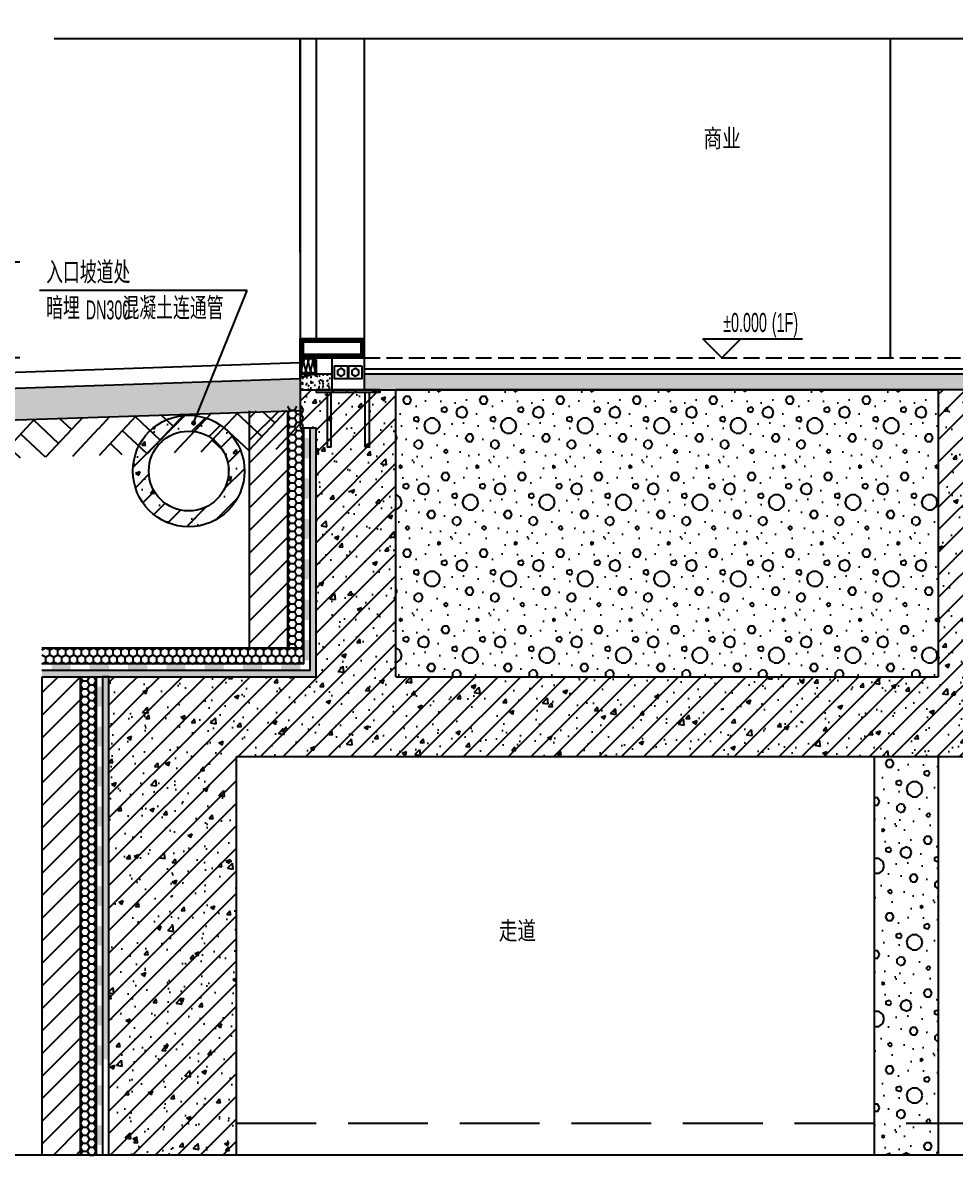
# Model space of a CAD drawing. Extents: x 57342 to 87103, y 19822 to 43940.
# Drawn here: x 61340 to 64262, y 26632 to 30232 of the extents above; entities that cross this region are included whole.
import ezdxf

# ---------------------------------------------------------------- set-up
doc = ezdxf.new("R2010")
doc.units = 0
doc.header["$LTSCALE"] = 1000
doc.header["$MEASUREMENT"] = 0
doc.linetypes.add('DASH', pattern=[0.35, 0.25, -0.1])
for name, color, linetype in [('01-标注_尺寸', 124, 'Continuous'), ('01-标注_标高', 200, 'Continuous'), ('01-标注_符号', 200, 'Continuous'), ('02-TEXT_标注', 130, 'Continuous'), ('05-填充_天正', 26, 'Continuous'), ('A-C_玻璃幕墙', 140, 'Continuous'), ('A-C_窗', 140, 'Continuous'), ('A-D-金属剖线', 200, 'Continuous'), ('A-D_龙骨', 152, 'Continuous'), ('A-O_屋面', 201, 'Continuous'), ('A-O_防水层', 222, 'Continuous'), ('A-STR-面层', 191, 'Continuous'), ('A-SUR_保温', 222, 'Continuous'), ('A-SUR_吊顶', 40, 'Continuous'), ('A-SUR_面层', 191, 'Continuous'), ('A-TECH_结构', 21, 'Continuous'), ('A_STR-砌块墙', 121, 'Continuous'), ('A_STR-砼墙', 51, 'Continuous'), ('A_STR-砼柱', 51, 'Continuous')]:
    doc.layers.add(name, color=color, linetype=linetype)
doc.layers.add('STE1_carbon steel', color=66, linetype='Continuous', lineweight=25)
doc.styles.add('_TCH_DIM', font='ros.shx', dxfattribs={"width": 0.8, "bigfont": 'jd.shx'})
doc.styles.add('_TCH_DIM_T3', font='ros.shx', dxfattribs={"width": 0.705882, "bigfont": 'jd.shx'})
doc.styles.get("Standard").update_dxf_attribs({"font": 'STXIHEI_0.TTF', "width": 0.75})
doc.dimstyles.new('_TCH_ARCH&&20', dxfattribs={"dimtxt": 59.5, "dimasz": 20, "dimexe": 50, "dimexo": 60, "dimgap": 25.25, "dimtad": 1, "dimdec": 0, "dimzin": 0, "dimdsep": 46, "dimtxsty": '_TCH_DIM_T3', "dimblk": 'ARCHTICK', "dimcen": 0.09, "dimclrt": 7, "dimazin": 2, "dimtfac": 1, "dimtdec": 0, "dimtix": 1, "dimtmove": 2, "dimatfit": 3, "dimfxl": 0, "dimtolj": 1, "dimtzin": 0, "dimarcsym": 0})
pattern_1 = [(45, (0, 0), (-35.35534, 35.35534), []), (50, (0, 0), (143.45204, -12.55043), [15, -165]), (355, (0, 0), (-27.75027, 150.43843), [12, -132]), (100.4514, (11.95, -1.05), (115.70188, 137.8879), [12.74804, -140.22842]), (46.1842, (0, 40), (213.4482, -33.1038), [22.5, -247.5]), (96.6356, (17.79, 37.24), (186.93254, 194.8236), [19.12206, -210.3426]), (351.1842, (0, 40), (186.9324, 194.8237), [18, -198]), (21, (20, 30), (119.38141, -80.52378), [15, -165]), (326, (20, 30), (48.66307, 145.03), [12, -132]), (71.4514, (29.95, 23.29), (168.04453, 64.5061), [12.74804, -140.22842]), (37.5, (0, 0), (2.43197, 66.57877), [0, -130.4, 0, -134, 0, -132.5]), (7.5, (0, 0), (52.61391, 78.88234), [0, -76.4, 0, -127.4, 0, -50.5]), (327.5, (-44.6, 0), (106.764487, -4.510974), [0, -50, 0, -156, 0, -207]), (317.5, (-64.6, 0), (116.63723, 20.021), [0, -65, 0, -103.6, 0, -147])]
pattern_2 = [(45, (0, 35.9), (-35.355353, 35.355353), [])]
pattern_3 = [(50, (0, 0), (36.436934, -3.187817), [3.81, -41.91]), (355, (0, 0), (-7.048565, 38.211329), [3.048, -33.528]), (100.451, (3.036, -0.266), (29.3885, 35.023338), [3.238, -35.618]), (46.1842, (0, 10.16), (54.215808, -8.408466), [5.715, -62.865]), (96.6356, (4.52, 9.46), (47.480847, 49.48511), [4.857, -53.427]), (351.184, (0, 10.16), (47.48092, 49.485024), [4.572, -50.292]), (21, (5.08, 7.62), (30.322976, -20.453104), [3.81, -41.91]), (326, (5.08, 7.62), (12.360406, 36.837593), [3.048, -33.528]), (71.4514, (7.607, 5.916), (42.683298, 16.384572), [3.238, -35.618]), (37.5, (0, 0), (0.6177207, 16.9110078), [0, -33.1216, 0, -34.036, 0, -33.655]), (7.5, (0, 0), (13.3639325, 20.036115), [0, -19.4056, 0, -32.3596, 0, -12.827]), (327.5, (-11.328, 0), (27.118119, -1.1457488), [0, -12.7, 0, -39.624, 0, -52.578]), (317.5, (-16.408, 0), (29.625836, 5.085298), [0, -16.51, 0, -26.3144, 0, -37.338])]

# ---------------------------------------------------------------- blocks, each defined once
blk = doc.blocks.new('kyuhtr')
for points in [[(0, -30), (200, -30), (200, 30), (0, 30)], [(5, -25), (195, -25), (195, 25), (5, 25)]]:
    blk.add_lwpolyline(points, close=True)
blk = doc.blocks.new('mj-5dsf98')
at = {"layer": 'STE1_carbon steel', "color": 225}
for p, q in [((172, 65.5), (172, 53.5)), ((172, -53.5), (172, -65.5))]:
    blk.add_line(p, q, dxfattribs=at)
for points in [[(-8, -100), (0, -100), (0, 100), (-8, 100)], [(-108, 50), (-8, 50), (-8, -50), (-108, -50)]]:
    blk.add_lwpolyline(points, close=True, dxfattribs=at)
at = {"layer": 'STE1_carbon steel', "color": 225, "elevation": 0}
for points in [[(-82.5, 42.5), (-42.5, 42.5), (-42.5, 2.5), (-82.5, 2.5)], [(-75, 22.5), (-68.7, 11.7), (-56.3, 11.7), (-50, 22.5), (-56.3, 33.3), (-68.7, 33.3)], [(-82.5, -2.5), (-42.5, -2.5), (-42.5, -42.5), (-82.5, -42.5)], [(-75, -22.5), (-68.7, -33.3), (-56.3, -33.3), (-50, -22.5), (-56.3, -11.7), (-68.7, -11.7)]]:
    blk.add_lwpolyline(points, close=True, dxfattribs=at)
for points in [[(0, 65.5), (172, 65.5)], [(172, 53.5), (0, 53.5)], [(172, -53.5), (0, -53.5)], [(0, -65.5), (172, -65.5)]]:
    blk.add_lwpolyline(points, dxfattribs=at)
blk = doc.blocks.new('hk')
at = {"layer": 'A-C_玻璃幕墙'}
for points in [[(0, 0), (200, 0), (200, 60), (0, 60)], [(10, 10), (190, 10), (190, 50), (10, 50)]]:
    blk.add_lwpolyline(points, close=True, dxfattribs=at)
blk = doc.blocks.new('$LinePat$岩棉板')
at = {"color": 0}
for p, q in [((0, -17), (12, -67)), ((12, -67), (24, -17))]:
    blk.add_line(p, q, dxfattribs=at)
for centre, start, end in [((12, -17), 0, 180), ((0, -67), 270, 0), ((24, -67), 180, 270)]:
    blk.add_arc(centre, 12, start, end, dxfattribs=at)
at = {"layer": 'Defpoints'}
blk.add_point((0, 0.1), dxfattribs=at)
at = {"layer": 'Defpoints', "color": 0}
blk.add_point((24, -84), dxfattribs=at)
blk = doc.blocks.new('A$C31114A7B')
at = {"layer": 'A-D-金属剖线'}
blk.add_lwpolyline([(0, 65), (0, 21.3), (50, 6.3), (50, 70), (47, 70), (47, 9.7), (3, 23.9), (3, 65), (0, 65)], dxfattribs=at)
blk.add_blockref('hk', (-150, 70))
at = {"layer": 'A-SUR_保温', "xscale": -0.6111111107611145, "yscale": 0.5941895062325717, "zscale": 0.5941895062325717, "rotation": 180.0000000000426}
for p in [(3, 20), (17.7, 20), (32.3, 20)]:
    blk.add_blockref('$LinePat$岩棉板', p, dxfattribs=at)
blk = doc.blocks.new('_ArchTick')
at = {"color": 0, "linetype": 'ByBlock', "const_width": 0.4}
blk.add_lwpolyline([(-0.5, -0.5), (0.5, 0.5)], dxfattribs=at)
blk = doc.blocks.new('*D92')
at = {"layer": '01-标注_尺寸', "color": 0, "lineweight": -2, "transparency": 16777216}
for p, q in [((61329.6, 29181.6), (61078.9, 29181.6)), ((61128.9, 25781.6), (61128.9, 29181.6)), ((61329.6, 25781.6), (61078.9, 25781.6))]:
    blk.add_line(p, q, dxfattribs=at)
at = {"layer": 'Defpoints', "color": 0, "transparency": 16777216}
for p in [(61128.9, 29181.6), (61389.6, 29181.6), (61389.6, 25781.6)]:
    blk.add_point(p, dxfattribs=at)
at = {"layer": '01-标注_尺寸', "color": 0, "lineweight": -2, "transparency": 16777216, "xscale": 20, "yscale": 20, "zscale": 20}
for p, rotation in [((61128.9, 29181.6), 90), ((61128.9, 25781.6), 270)]:
    blk.add_blockref('_ArchTick', p, dxfattribs=dict(at, rotation=rotation))
at = {"layer": '01-标注_尺寸', "color": 7, "transparency": 16777216, "insert": (61073.9, 27481.6), "char_height": 59.5, "attachment_point": 5, "rotation": 90, "style": '_TCH_DIM_T3'}
blk.add_mtext('\\A1;5500', dxfattribs=at)
blk = doc.blocks.new('*D93')
at = {"layer": '01-标注_尺寸', "color": 0, "lineweight": -2, "transparency": 16777216}
for p, q in [((61329.6, 29481.6), (61078.9, 29481.6)), ((61128.9, 29181.6), (61128.9, 29481.6)), ((61329.6, 29181.6), (61078.9, 29181.6))]:
    blk.add_line(p, q, dxfattribs=at)
at = {"layer": 'Defpoints', "color": 0, "transparency": 16777216}
for p in [(61128.9, 29481.6), (61389.6, 29481.6), (61389.6, 29181.6)]:
    blk.add_point(p, dxfattribs=at)
at = {"layer": '01-标注_尺寸', "color": 0, "lineweight": -2, "transparency": 16777216, "xscale": 20, "yscale": 20, "zscale": 20}
for p, rotation in [((61128.9, 29481.6), 90), ((61128.9, 29181.6), 270)]:
    blk.add_blockref('_ArchTick', p, dxfattribs=dict(at, rotation=rotation))
at = {"layer": '01-标注_尺寸', "color": 7, "transparency": 16777216, "insert": (61073.9, 29331.6), "char_height": 59.5, "attachment_point": 5, "rotation": 90, "style": '_TCH_DIM_T3'}
blk.add_mtext('\\A1;300', dxfattribs=at)
blk = doc.blocks.new('*D94')
at = {"layer": '01-标注_尺寸', "color": 0, "lineweight": -2, "transparency": 16777216}
for p, q in [((61329.6, 30581.6), (61078.9, 30581.6)), ((61128.9, 29481.6), (61128.9, 30581.6)), ((61329.6, 29481.6), (61078.9, 29481.6))]:
    blk.add_line(p, q, dxfattribs=at)
at = {"layer": 'Defpoints', "color": 0, "transparency": 16777216}
for p in [(61128.9, 30581.6), (61389.6, 30581.6), (61389.6, 29481.6)]:
    blk.add_point(p, dxfattribs=at)
at = {"layer": '01-标注_尺寸', "color": 0, "lineweight": -2, "transparency": 16777216, "xscale": 20, "yscale": 20, "zscale": 20}
for p, rotation in [((61128.9, 30581.6), 90), ((61128.9, 29481.6), 270)]:
    blk.add_blockref('_ArchTick', p, dxfattribs=dict(at, rotation=rotation))
at = {"layer": '01-标注_尺寸', "color": 7, "transparency": 16777216, "insert": (61073.9, 30031.6), "char_height": 59.5, "attachment_point": 5, "rotation": 90, "style": '_TCH_DIM_T3'}
blk.add_mtext('\\A1;2400', dxfattribs=at)
blk = doc.blocks.new('$LinePat$防水层2')
at = {"color": 0}
blk.add_line((0, 0), (600, 0), dxfattribs=at)
blk.add_solid([(150, 0), (450, 0), (150, -100), (450, -100)], dxfattribs=at)
blk = doc.blocks.new('$LinePat$聚苯板')
at = {"color": 0}
for p, q in [((14.8, -8.6), (0, 0)), ((29.7, 0), (14.8, -8.6)), ((14.8, -25.7), (0, -34.3)), ((0, -34.3), (0, -51.4)), ((14.8, -8.6), (14.8, -25.7)), ((29.7, -34.3), (14.8, -25.7)), ((0, -51.4), (14.8, -60)), ((14.8, -60), (29.7, -51.4))]:
    blk.add_line(p, q, dxfattribs=at)
blk = doc.blocks.new('$LinePat$素土夯实')
at = {"color": 0}
for p, q in [((0, -210), (210, 0)), ((120, -300), (420, 0)), ((420, 0), (607.5, -187.5)), ((495, -300), (795, 0)), ((615, 0), (705, -90)), ((315, -105), (502.5, -292.5)), ((210, -210), (300, -300)), ((705, -300), (795, -210))]:
    blk.add_line(p, q, dxfattribs=at)

msp = doc.modelspace()

# ---------------------------------------------------------------- hatches: boundary and pattern name
at = {"layer": '05-填充_天正'}
h = msp.add_hatch(dxfattribs=at)
h.set_pattern_fill('AR-CONC', color=256, scale=20, style=0)
h.set_pattern_definition(pattern_3)
h.paths.add_polyline_path([(62209.4, 29131.6), (62209.4, 29081.6), (62309.4, 29081.6), (62309.4, 29131.6)])
h = msp.add_hatch(dxfattribs=at)
h.set_pattern_fill('AR-CONC', color=256, scale=20, style=0)
h.set_pattern_definition(pattern_3)
h.paths.add_polyline_path([(62409.4, 29131.6), (62409.4, 29081.6), (64409.4, 29081.6), (64409.4, 29131.6)])
h = msp.add_hatch(dxfattribs=at)
h.set_pattern_fill('AR-CONC', color=256, scale=20, style=0)
h.set_pattern_definition(pattern_3)
h.paths.add_polyline_path([(59663, 28931.6), (59664.6, 28931.7), (62212.7, 29016.6), (62209.4, 29116.5), (59661.3, 29031.6)])
h = msp.add_hatch(dxfattribs=at)
h.set_pattern_fill('钢筋混凝土', color=256, scale=20, style=0)
h.set_pattern_definition(pattern_1)
h.paths.add_polyline_path([(62209.4, 28961.6), (62259.4, 28961.6), (62509.4, 29081.6), (62209.4, 29081.6)])
h = msp.add_hatch(dxfattribs=at)
h.set_pattern_fill('钢筋混凝土', color=256, scale=20, style=0)
h.set_pattern_definition(pattern_1)
h.paths.add_polyline_path([(62376, 28098.2), (62509.4, 28181.6), (62509.4, 29081.6), (62259.4, 28961.6), (62259.4, 28181.6)])
h = msp.add_hatch(dxfattribs=at)
h.set_pattern_fill('钢筋混凝土', color=256, scale=20, style=0)
h.set_pattern_definition(pattern_1)
h.paths.add_polyline_path([(64209.4, 29081.6), (64209.4, 27931.6), (64609.4, 27931.6), (64609.4, 29081.6)])
h = msp.add_hatch(dxfattribs=at)
h.set_pattern_fill('钢筋混凝土', color=256, scale=20, style=0)
h.set_pattern_definition([(45, (5438.62, 380.705), (-35.35534, 35.35534), []), (50, (5438.62, 380.7), (143.45204, -12.55043), [15, -165]), (355, (5438.62, 380.7), (-27.75027, 150.43843), [12, -132]), (100.4514, (5450.58, 379.66), (115.70188, 137.8879), [12.74804, -140.22842]), (46.1842, (5438.62, 420.7), (213.4482, -33.1038), [22.5, -247.5]), (96.6356, (5456.4, 417.95), (186.93254, 194.8236), [19.12206, -210.3426]), (351.1842, (5438.62, 420.7), (186.9324, 194.8237), [18, -198]), (21, (5458.62, 410.7), (119.3814, -80.52378), [15, -165]), (326, (5458.62, 410.7), (48.66307, 145.03), [12, -132]), (71.4514, (5468.57, 404), (168.04453, 64.5061), [12.74804, -140.22842]), (37.5, (5438.62, 380.705), (2.43197, 66.57877), [0, -130.4, 0, -134, 0, -132.5]), (7.5, (5438.62, 380.705), (52.61391, 78.88234), [0, -76.4, 0, -127.4, 0, -50.5]), (327.5, (5394.02, 380.705), (106.764487, -4.510974), [0, -50, 0, -156, 0, -207]), (317.5, (5374.02, 380.705), (116.63723, 20.021), [0, -65, 0, -103.6, 0, -147])])
h.paths.add_polyline_path([(61684.4, 28826.6, 1), (62034.4, 28826.6, 1)])
edge = h.paths.add_edge_path(flags=0)
edge.add_arc((61859.4, 28826.6), 125, 180, 360)
edge.add_arc((61859.4, 28826.6), 125, 0, 180)
h = msp.add_hatch(dxfattribs=at)
h.set_pattern_fill('普通砖', color=256, scale=20, style=0)
h.set_pattern_definition(pattern_2)
h.paths.add_polyline_path([(62169.4, 29015.2), (62049.4, 29015.2), (62049.4, 28271.6), (62169.4, 28271.6)])
at = {"layer": '05-填充_天正', "transparency": 33554641}
h = msp.add_hatch(dxfattribs=at)
h.set_pattern_fill('AR-CONC', color=256, scale=20)
h.set_pattern_definition([(50, (59667.32, 29371.57), (36.43693, -3.18782), [3.81, -41.91]), (355, (59667.32, 29371.57), (-7.04857, 38.21133), [3.048, -33.528]), (100.451, (59670.356, 29371.304), (29.3885, 35.02334), [3.238, -35.618]), (46.1842, (59667.32, 29381.73), (54.2158, -8.4085), [5.715, -62.865]), (96.6356, (59671.84, 29381.03), (47.4808, 49.4851), [4.857, -53.427]), (351.184, (59667.32, 29381.73), (47.4809, 49.485), [4.572, -50.292]), (21, (59672.4, 29379.19), (30.32298, -20.4531), [3.81, -41.91]), (326, (59672.4, 29379.19), (12.3604, 36.8376), [3.048, -33.528]), (71.4514, (59674.926, 29377.485), (42.6833, 16.38457), [3.238, -35.618]), (37.5, (59667.32, 29371.57), (0.61772, 16.91101), [0, -33.1216, 0, -34.036, 0, -33.655]), (7.5, (59667.32, 29371.57), (13.36393, 20.03611), [0, -19.4056, 0, -32.3596, 0, -12.827]), (327.5, (59655.991, 29371.57), (27.11812, -1.14575), [0, -12.7, 0, -39.624, 0, -52.578]), (317.5, (59650.91, 29371.57), (29.62584, 5.0853), [0, -16.51, 0, -26.3144, 0, -37.338])])
h.paths.add_polyline_path([(62259.4, 28961.6), (62239.4, 28961.6), (62239.4, 28201.6), (61399.4, 28201.6), (61399.4, 28181.6), (62259.4, 28181.6)])
at = {"layer": '05-填充_天正'}
h = msp.add_hatch(dxfattribs=at)
h.set_pattern_fill('普通砖', color=256, scale=20, style=0)
h.set_pattern_definition(pattern_2)
h.paths.add_polyline_path([(61519.4, 28181.6), (61399.4, 28181.6), (61399.4, 26681.6), (61519.4, 26681.6)])
at = {"layer": '05-填充_天正', "transparency": 33554641}
h = msp.add_hatch(dxfattribs=at)
h.set_pattern_fill('AR-CONC', color=256, scale=20)
h.set_pattern_definition([(50, (58967.32, 24421.57), (36.43693, -3.18782), [3.81, -41.91]), (355, (58967.32, 24421.57), (-7.04857, 38.21133), [3.048, -33.528]), (100.451, (58970.356, 24421.304), (29.3885, 35.02334), [3.238, -35.618]), (46.1842, (58967.32, 24431.73), (54.2158, -8.40847), [5.715, -62.865]), (96.6356, (58971.84, 24431.03), (47.48085, 49.4851), [4.857, -53.427]), (351.184, (58967.32, 24431.73), (47.4809, 49.485), [4.572, -50.292]), (21, (58972.4, 24429.19), (30.32298, -20.4531), [3.81, -41.91]), (326, (58972.4, 24429.19), (12.3604, 36.8376), [3.048, -33.528]), (71.4514, (58974.926, 24427.485), (42.6833, 16.38457), [3.238, -35.618]), (37.5, (58967.32, 24421.57), (0.61772, 16.911008), [0, -33.1216, 0, -34.036, 0, -33.655]), (7.5, (58967.32, 24421.57), (13.36393, 20.036115), [0, -19.4056, 0, -32.3596, 0, -12.827]), (327.5, (58955.991, 24421.57), (27.11812, -1.14575), [0, -12.7, 0, -39.624, 0, -52.578]), (317.5, (58950.91, 24421.57), (29.62584, 5.0853), [0, -16.51, 0, -26.3144, 0, -37.338])])
h.paths.add_polyline_path([(61589.4, 26981.6), (61609.4, 26981.6), (61609.4, 28181.6), (61589.4, 28181.6)])
at = {"layer": '05-填充_天正'}
h = msp.add_hatch(dxfattribs=at)
h.set_pattern_fill('钢筋混凝土', color=256, scale=20, style=0)
h.set_pattern_definition(pattern_1)
h.paths.add_polyline_path([(61609.4, 28181.6), (62009.4, 27931.6), (62359.4, 27931.6), (62376, 28098.2), (62259.4, 28181.6)])
h = msp.add_hatch(dxfattribs=at)
h.set_pattern_fill('钢筋混凝土', color=256, scale=20, style=0)
h.set_pattern_definition(pattern_1)
h.paths.add_polyline_path([(61609.4, 26681.6), (62009.4, 26681.6), (62009.4, 27931.6), (61609.4, 28181.6)])
h = msp.add_hatch(dxfattribs=at)
h.set_pattern_fill('钢筋混凝土', color=256, scale=20, style=0)
h.set_pattern_definition(pattern_1)
h.paths.add_polyline_path([(62376, 28098.2), (62359.4, 27931.6), (64109.4, 27931.6), (64109.4, 28181.6), (62509.4, 28181.6)])
h = msp.add_hatch(dxfattribs=at)
h.set_pattern_fill('钢筋混凝土', color=256, scale=20, style=0)
h.set_pattern_definition(pattern_1)
h.paths.add_polyline_path([(64209.4, 27931.6), (64209.4, 28181.6), (64109.4, 28181.6), (64109.4, 27931.6)])
h = msp.add_hatch(dxfattribs=at)
h.set_pattern_fill('加气混凝土', color=256, scale=20, style=0)
h.set_pattern_definition([(0, (70.8, -73.2), (120, 240), [0, -240]), (0, (-69.6, -105.6), (120, 240), [0, -240]), (0, (8.4, -108), (120, 240), [0, -240]), (0, (93.6, -37.2), (120, 240), [0, -240]), (0, (-6, -120), (120, 240), [0, -240]), (0, (117.6, 114), (120, 240), [0, -240]), (0, (44.4, 94.8), (120, 240), [0, -240]), (0, (82.8, 64.8), (120, 240), [0, -240]), (0, (-112.8, 60), (120, 240), [0, -240]), (0, (4.8, 49.2), (120, 240), [0, -240]), (0, (-40.8, -12), (120, 240), [0, -240]), (0, (-38.4, -102), (120, 240), [0, -240]), (0, (51.6, -111.6), (120, 240), [0, -240]), (0, (117.6, -6), (120, 240), [0, -240]), (0, (-106.8, -43.2), (120, 240), [0, -240]), (0, (-86.4, -2.4), (120, 240), [0, -240]), (0, (7.2, -19.2), (120, 240), [0, -240]), (0, (-26.4, -54), (120, 240), [0, -240]), (0, (-45.6, 25.2), (120, 240), [0, -240]), (0, (-15.6, 115.2), (120, 240), [0, -240]), (0, (-97.2, -93.6), (120, 240), [0, -240]), (0, (34.8, 66), (120, 240), [0, -240]), (0, (-76.8, 69.6), (120, 240), [0, -240]), (0, (-96, 100.8), (120, 240), [0, -240]), (130.601294, (102.857, 38.857), (-599.9999934, 720.0000031), [10.5366, -4414.8444]), (18.43495, (85.714, 43.43), (599.999998, 239.999998), [10.8421, -1507.0512]), (90, (85.71, 33.14), (120, 240), [10.2857, -469.7143]), (161.56505, (96, 29.714), (-600.000003, 239.999982), [10.8421, -1507.0512]), (53.1301, (96, 29.714), (120, 240), [11.4286, -1188.5714]), (135, (105.14, -92.57), (-120.00001, 239.99998), [9.6975, -669.125]), (45, (91.43, -92.57), (120, 240), [9.6975, -669.125]), (135, (98.286, -99.43), (-120.00001, 239.99998), [9.6975, -669.125]), (45, (98.286, -99.43), (120, 240), [9.6975, -669.125]), (116.56505, (-10.29, 68.57), (-2e-05, 480), [12.7775, -255.5506]), (180, (-16, 80), (-120, 240), [13.7143, -226.2857]), (63.43495, (-35.43, 68.57), (1e-06, 480), [12.7775, -255.5506]), (116.56505, (-29.71, 57.14), (-2e-05, 480), [12.7775, -255.5506]), (0, (-29.71, 57.14), (120, 240), [13.7143, -226.2857]), (63.43495, (-16, 57.14), (1e-06, 480), [12.7775, -255.5506]), (107.102728, (80, -12.571), (-359.9999862, 1200.0000019), [15.54454, -6513.161]), (143.972626, (75.429, 2.286), (-2279.999971, 1679.999998), [15.5445, -3248.808]), (180, (62.86, 11.43), (-120, 240), [14.85714, -225.1428]), (36.027373, (35.429, 2.286), (2279.999983, 1679.999982), [15.5445, -3248.808]), (71.56505, (30.857, -11.43), (360.000002, 1199.999998), [14.4561, -1503.4371]), (107.102728, (35.429, -26.286), (-359.9999862, 1200.0000019), [15.54454, -6513.161]), (143.972626, (48, -35.429), (-2279.999971, 1679.999998), [15.5445, -3248.808]), (0, (48, -35.43), (120, 240), [14.85714, -225.1428]), (36.027373, (62.857, -35.429), (2279.999983, 1679.999982), [15.5445, -3248.808]), (71.56505, (75.43, -26.286), (360.000002, 1199.999998), [14.4561, -1503.4371]), (150.25512, (82.286, 99.43), (-360.000001, 239.999997), [9.214, -1925.7278]), (90, (74.29, 94.86), (120, 240), [9.14286, -470.8571]), (29.74488, (74.286, 94.857), (360, 239.999999), [9.214, -1925.7278]), (116.56505, (26.29, -70.86), (-2e-05, 480), [12.7775, -255.5506]), (168.690067, (20.571, -59.429), (-1080.000001, 239.999994), [11.6549, -2435.8742]), (41.185925, (0, -65.143), (2999.9999818, 2639.999977), [12.1487, -5090.3208]), (90, (0, -76.57), (120, 240), [11.4286, -468.5714]), (138.814074, (9.143, -84.571), (-2999.9999467, 2640.0000168), [12.1487, -5090.3208]), (16.699244, (9.143, -84.571), (3959.9999702, 1199.9999874), [11.9318, -4999.415]), (60.945396, (20.571, -81.143), (119.9999997, 239.9999979), [11.7664, -4930.1358]), (109.983106, (-74.286, 29.714), (-600.0000023, 1679.9999956), [13.3768, -5604.879]), (155.556045, (-78.857, 42.286), (-1560.000006, 719.999985), [13.8092, -5786.0526]), (24.443955, (-104, 42.286), (1560.0000008, 719.9999965), [13.8092, -5786.0526]), (70.016893, (-108.571, 29.714), (600.0000018, 1679.9999958), [13.3768, -5604.879]), (109.983106, (-104, 17.143), (-600.0000023, 1679.9999956), [13.3768, -5604.879]), (160.016893, (-91.429, 12.571), (-600.0000004, 239.999989), [13.3768, -2795.751]), (19.983107, (-91.429, 12.571), (599.999997, 239.9999996), [13.3768, -2795.751]), (70.016893, (-78.857, 17.143), (600.0000018, 1679.9999958), [13.3768, -5604.879]), (122.005383, (14.857, 8), (-120.000016, 239.999988), [10.7817, -2253.3736]), (18.43495, (-1.143, 13.714), (599.999998, 239.999998), [10.8421, -1507.0512]), (90, (-1.14, 3.43), (120, 240), [10.2857, -469.7143]), (161.56505, (9.143, 0), (-600.000003, 239.999982), [10.8421, -1507.0512]), (54.462322, (9.143, 0), (839.9999988, 1199.9999982), [9.8312, -4119.2846]), (116.56505, (-54.86, -50.29), (-2e-05, 480), [12.7775, -255.5506]), (180, (-60.57, -38.86), (-120, 240), [12.5714, -227.4286]), (59.036243, (-80, -50.286), (120.0000004, 239.999999), [13.3279, -2785.5288]), (120.963756, (-73.143, -61.714), (-120.0000164, 239.999989), [13.3279, -2785.5288]), (0, (-73.14, -61.71), (120, 240), [12.5714, -227.4286]), (63.43495, (-60.57, -61.71), (1e-06, 480), [12.7775, -255.5506])])
h.paths.add_polyline_path([(64209.4, 27931.6), (64009.4, 27931.6), (64009.4, 26681.6), (64209.4, 26681.6)])
at = {"layer": 'A-SUR_保温'}
h = msp.add_hatch(dxfattribs=at)
h.set_pattern_fill('加气混凝土', color=26, scale=20)
h.set_pattern_definition([(0, (4557.99, -373.2), (120, 240), [0, -240]), (0, (4417.59, -405.6), (120, 240), [0, -240]), (0, (4495.59, -408), (120, 240), [0, -240]), (0, (4580.79, -337.2), (120, 240), [0, -240]), (0, (4481.19, -420), (120, 240), [0, -240]), (0, (4604.79, -186), (120, 240), [0, -240]), (0, (4531.59, -205.2), (120, 240), [0, -240]), (0, (4569.99, -235.2), (120, 240), [0, -240]), (0, (4374.39, -240), (120, 240), [0, -240]), (0, (4491.99, -250.8), (120, 240), [0, -240]), (0, (4446.39, -312), (120, 240), [0, -240]), (0, (4448.79, -402), (120, 240), [0, -240]), (0, (4538.79, -411.6), (120, 240), [0, -240]), (0, (4604.79, -306), (120, 240), [0, -240]), (0, (4380.39, -343.2), (120, 240), [0, -240]), (0, (4400.79, -302.4), (120, 240), [0, -240]), (0, (4494.39, -319.2), (120, 240), [0, -240]), (0, (4460.79, -354), (120, 240), [0, -240]), (0, (4441.59, -274.8), (120, 240), [0, -240]), (0, (4471.59, -184.8), (120, 240), [0, -240]), (0, (4389.99, -393.6), (120, 240), [0, -240]), (0, (4521.99, -234), (120, 240), [0, -240]), (0, (4410.39, -230.4), (120, 240), [0, -240]), (0, (4391.19, -199.2), (120, 240), [0, -240]), (130.601294, (4590.045, -261.143), (-599.9999934, 720.0000031), [10.5366, -4414.8444]), (18.43495, (4572.9, -256.57), (599.999998, 239.999998), [10.8421, -1507.0512]), (90, (4572.9, -266.86), (120, 240), [10.2857, -469.7143]), (161.56505, (4583.188, -270.286), (-600.000003, 239.999982), [10.8421, -1507.0512]), (53.1301, (4583.188, -270.286), (120, 240), [11.4286, -1188.5714]), (135, (4592.33, -392.57), (-120.00001, 239.99998), [9.6975, -669.125]), (45, (4578.62, -392.57), (120, 240), [9.6975, -669.125]), (135, (4585.47, -399.43), (-120.00001, 239.99998), [9.6975, -669.125]), (45, (4585.47, -399.43), (120, 240), [9.6975, -669.125]), (116.56505, (4476.9, -231.43), (-2e-05, 480), [12.7775, -255.5506]), (180, (4471.19, -220), (-120, 240), [13.7143, -226.2857]), (63.43495, (4451.76, -231.43), (1e-06, 480), [12.7775, -255.5506]), (116.56505, (4457.47, -242.86), (-2e-05, 480), [12.7775, -255.5506]), (0, (4457.47, -242.86), (120, 240), [13.7143, -226.2857]), (63.43495, (4471.19, -242.86), (1e-06, 480), [12.7775, -255.5506]), (107.102728, (4567.1876, -312.571), (-359.9999862, 1200.0000019), [15.5445, -6513.161]), (143.972626, (4562.616, -297.714), (-2279.999971, 1679.999998), [15.5445, -3248.808]), (180, (4550.04, -288.57), (-120, 240), [14.8571, -225.1428]), (36.027373, (4522.616, -297.714), (2279.999983, 1679.999982), [15.5445, -3248.808]), (71.56505, (4518.045, -311.43), (360.000002, 1199.999998), [14.4561, -1503.4371]), (107.102728, (4522.616, -326.286), (-359.9999862, 1200.0000019), [15.5445, -6513.161]), (143.972626, (4535.188, -335.429), (-2279.999971, 1679.999998), [15.5445, -3248.808]), (0, (4535.19, -335.43), (120, 240), [14.8571, -225.1428]), (36.027373, (4550.045, -335.429), (2279.999983, 1679.999982), [15.5445, -3248.808]), (71.56505, (4562.616, -326.286), (360.000002, 1199.999998), [14.4561, -1503.4371]), (150.25512, (4569.473, -200.57), (-360.000001, 239.999997), [9.214, -1925.7278]), (90, (4561.47, -205.14), (120, 240), [9.1429, -470.8571]), (29.74488, (4561.473, -205.143), (360, 239.999999), [9.214, -1925.7278]), (116.56505, (4513.47, -370.86), (-2e-05, 480), [12.7775, -255.5506]), (168.690067, (4507.76, -359.429), (-1080.000001, 239.999994), [11.6549, -2435.8742]), (41.185925, (4487.188, -365.143), (2999.9999818, 2639.999977), [12.1487, -5090.3208]), (90, (4487.19, -376.57), (120, 240), [11.4286, -468.5714]), (138.814074, (4496.33, -384.571), (-2999.9999467, 2640.0000168), [12.1487, -5090.3208]), (16.699244, (4496.33, -384.571), (3959.9999702, 1199.9999874), [11.9318, -4999.415]), (60.945396, (4507.759, -381.143), (119.9999997, 239.9999979), [11.7664, -4930.1358]), (109.983106, (4412.902, -270.286), (-600.0000023, 1679.9999956), [13.3768, -5604.879]), (155.556045, (4408.33, -257.714), (-1560.000006, 719.999985), [13.8092, -5786.0526]), (24.443955, (4383.188, -257.714), (1560.0000008, 719.9999965), [13.8092, -5786.0526]), (70.016893, (4378.616, -270.286), (600.0000018, 1679.9999958), [13.3768, -5604.879]), (109.983106, (4383.188, -282.857), (-600.0000023, 1679.9999956), [13.3768, -5604.879]), (160.016893, (4395.76, -287.429), (-600.0000004, 239.999989), [13.3768, -2795.751]), (19.983107, (4395.76, -287.429), (599.999997, 239.9999996), [13.3768, -2795.751]), (70.016893, (4408.33, -282.857), (600.0000018, 1679.9999958), [13.3768, -5604.879]), (122.005383, (4502.045, -292), (-120.000016, 239.999988), [10.7817, -2253.3736]), (18.43495, (4486.045, -286.286), (599.999998, 239.999998), [10.8421, -1507.0512]), (90, (4486.04, -296.57), (120, 240), [10.2857, -469.7143]), (161.56505, (4496.33, -300), (-600.000003, 239.999982), [10.8421, -1507.0512]), (54.462322, (4496.33, -300), (839.9999988, 1199.9999982), [9.8312, -4119.2846]), (116.56505, (4432.33, -350.29), (-2e-05, 480), [12.7775, -255.5506]), (180, (4426.62, -338.86), (-120, 240), [12.5714, -227.4286]), (59.036243, (4407.188, -350.286), (120.0000004, 239.999999), [13.3279, -2785.5288]), (120.963756, (4414.045, -361.714), (-120.0000164, 239.999989), [13.3279, -2785.5288]), (0, (4414.04, -361.71), (120, 240), [12.5714, -227.4286]), (63.43495, (4426.62, -361.71), (1e-06, 480), [12.7775, -255.5506])])
h.paths.add_polyline_path([(62509.4, 29081.6), (64209.4, 29081.6), (64209.4, 28181.6), (62509.4, 28181.6)])

# ---------------------------------------------------------------- linework, layer by layer
at = {"layer": '01-标注_标高'}
for p, q in [((63531.2, 29181.6), (63471.2, 29241.6)), ((63471.2, 29241.6), (63784.2, 29241.6)), ((63531.2, 29181.6), (63591.2, 29241.6))]:
    msp.add_line(p, q, dxfattribs=at)
at = {"layer": '01-标注_符号'}
for p, q in [((62043.3, 29393), (61391.4, 29393)), ((61875, 28977.1), (62043.3, 29393))]:
    msp.add_line(p, q, dxfattribs=at)
for points in [[(68617.4, 30181.6), (65049.8, 30181.6), (65034.5, 30139.6), (65019.7, 30223.6), (65004.8, 30181.6), (61437.2, 30181.6)], [(68617.4, 26681.6), (64519.9, 26681.6), (64504.6, 26639.6), (64489.8, 26723.6), (64474.9, 26681.6), (60377.5, 26681.6)]]:
    msp.add_lwpolyline(points, dxfattribs=at)
at = {"layer": '01-标注_符号', "const_width": 8}
msp.add_lwpolyline([(61873.5, 28973.4, 1), (61876.5, 28980.8, 1)], format="xyb", close=True, dxfattribs=at)
at = {"layer": 'A-C_玻璃幕墙'}
msp.add_lwpolyline([(62209.4, 29511.6), (62209.4, 30181.6)], dxfattribs=at)
at = {"layer": 'A-C_窗'}
for points in [[(62209.4, 30181.6), (62209.4, 29081.6)], [(62259.4, 30181.6), (62259.4, 29241.6)], [(62409.4, 30181.6), (62409.4, 29081.6)]]:
    msp.add_lwpolyline(points, dxfattribs=at)
at = {"layer": 'A-O_屋面'}
msp.add_lwpolyline([(64209.4, 29081.6), (62509.4, 29081.6)], dxfattribs=at)
at = {"layer": 'A-O_防水层'}
msp.add_line((62239.4, 28201.6), (61399.4, 28201.6), dxfattribs=at)
at = {"layer": 'A-STR-面层', "linetype": 'DASH', "ltscale": 0.2}
msp.add_lwpolyline([(62409.4, 29181.6), (68267.4, 29181.6)], dxfattribs=at)
at = {"layer": 'A-STR-面层'}
msp.add_lwpolyline([(62409.4, 29146.6), (68267.4, 29146.6)], dxfattribs=at)
at = {"layer": 'A-SUR_保温'}
msp.add_line((59659.7, 29081.6), (62207.7, 29166.5), dxfattribs=at)
for points in [[(62219.4, 28961.6), (62219.4, 28221.6), (61399.4, 28221.6)], [(62219.4, 28961.6), (62219.4, 28271.6), (61399.4, 28271.6)], [(61399.4, 28181.6), (62259.4, 28181.6), (62259.4, 28961.6)], [(62239.4, 28961.6), (62239.4, 28201.6), (61399.4, 28201.6)], [(61519.4, 28181.6), (61519.4, 26681.6)], [(61569.4, 28181.6), (61569.4, 26681.6)], [(61609.4, 26681.6), (61609.4, 28181.6), (61589.4, 28181.6), (61589.4, 26681.6)]]:
    msp.add_lwpolyline(points, dxfattribs=at)
at = {"layer": 'A-SUR_吊顶', "linetype": 'DASH'}
msp.add_line((62009.4, 26781.6), (68267.4, 26781.6), dxfattribs=at)
at = {"layer": 'A-SUR_面层'}
for p, q in [((62209.4, 29131.6), (62309.4, 29131.6)), ((62409.4, 29131.6), (64409.4, 29131.6)), ((59661.3, 29031.6), (62209.4, 29116.5)), ((62209.4, 29081.6), (62309.4, 29081.6)), ((62409.4, 29081.6), (64209.4, 29081.6)), ((59664.6, 28931.7), (62212.7, 29016.6))]:
    msp.add_line(p, q, dxfattribs=at)
for radius in [175, 125]:
    msp.add_circle((61859.4, 28826.6), radius, dxfattribs=at)
at = {"layer": 'A-TECH_结构'}
msp.add_lwpolyline([(64059.4, 30181.6), (64059.4, 29181.6)], dxfattribs=at)
at = {"layer": 'A_STR-砌块墙'}
for p, q in [((62049.4, 29015.2), (62049.4, 28271.6)), ((62169.4, 29015.2), (62169.4, 28271.6)), ((61399.4, 28181.6), (61399.4, 26681.6)), ((61519.4, 28181.6), (61519.4, 26681.6)), ((64009.4, 27931.6), (64009.4, 26681.6)), ((64209.4, 27931.6), (64209.4, 26681.6)), ((64209.4, 26681.6), (64009.4, 26681.6))]:
    msp.add_line(p, q, dxfattribs=at)
at = {"layer": 'A_STR-砼墙'}
for p, q in [((62209.4, 29081.6), (62509.4, 29081.6)), ((62209.4, 29081.6), (62209.4, 28961.6)), ((62509.4, 28181.6), (62509.4, 29081.6)), ((62209.4, 28961.6), (62259.4, 28961.6)), ((62259.4, 28181.6), (62259.4, 28961.6)), ((61609.4, 28181.6), (62259.4, 28181.6)), ((61609.4, 26681.6), (61609.4, 28181.6)), ((62509.4, 28181.6), (64109.4, 28181.6)), ((64109.4, 28181.6), (64209.4, 28181.6)), ((62009.4, 27931.6), (62359.4, 27931.6)), ((62009.4, 26681.6), (62009.4, 27931.6)), ((62359.4, 27931.6), (64109.4, 27931.6)), ((64109.4, 27931.6), (64209.4, 27931.6))]:
    msp.add_line(p, q, dxfattribs=at)
at = {"layer": 'A_STR-砼柱'}
for p, q in [((64209.4, 29081.6), (64209.4, 28181.6)), ((64609.4, 29081.6), (64209.4, 29081.6)), ((64209.4, 27931.6), (64609.4, 27931.6))]:
    msp.add_line(p, q, dxfattribs=at)

# ---------------------------------------------------------------- block references
at = {"xscale": -1}
msp.add_blockref('A$C31114A7B', (62259.4, 29111.6), dxfattribs=at)
at = {"rotation": 270}
msp.add_blockref('mj-5dsf98', (62359.4, 29073.6), dxfattribs=at)
at = {"layer": '05-填充_天正', "xscale": 0.4013816213782944, "yscale": 0.4, "zscale": 0.4, "rotation": 181.9078203826218}
for p in [(62216.7, 28896.7), (61578.8, 28875.4), (61897.8, 28886)]:
    msp.add_blockref('$LinePat$素土夯实', p, dxfattribs=at)
at = {"layer": 'A-D_龙骨'}
msp.add_blockref('kyuhtr', (62209.4, 29211.6), dxfattribs=at)
at = {"layer": 'A-O_防水层'}
for p, xscale, yscale, zscale, rotation in [((62239.4, 28961.6), 0.2111111111105321, 0.2, 0.2, 270.0000000000823), ((62239.4, 28834.9), 0.2111111111105321, 0.2, 0.2, 270.0000000000823), ((62239.4, 28708.2), 0.2111111111105321, 0.2, 0.2, 270.0000000000823), ((62239.4, 28581.6), 0.2111111111105321, 0.2, 0.2, 270.0000000000823), ((62239.4, 28454.9), 0.2111111111105321, 0.2, 0.2, 270.0000000000823), ((62239.4, 28328.2), 0.2111111111105321, 0.2, 0.2, 270.0000000000823), ((61519.4, 28201.6), 0.200000000000589, 0.200000000000589, 0.200000000000589, 180.0000000002938), ((61639.4, 28201.6), 0.200000000000589, 0.200000000000589, 0.200000000000589, 180.0000000002938), ((61759.4, 28201.6), 0.200000000000589, 0.200000000000589, 0.200000000000589, 180.0000000002938), ((61879.4, 28201.6), 0.200000000000589, 0.200000000000589, 0.200000000000589, 180.0000000002938), ((61999.4, 28201.6), 0.200000000000589, 0.200000000000589, 0.200000000000589, 180.0000000002938), ((62119.4, 28201.6), 0.200000000000589, 0.200000000000589, 0.200000000000589, 180.0000000002938), ((62239.4, 28201.6), 0.200000000000589, 0.200000000000589, 0.200000000000589, 180.0000000002938), ((61589.4, 28181.6), 0.2083333333332818, 0.2, 0.2, 270.0000000000653), ((61589.4, 28056.6), 0.2083333333332818, 0.2, 0.2, 270.0000000000653), ((61589.4, 27931.6), 0.2083333333332818, 0.2, 0.2, 270.0000000000653), ((61589.4, 27806.6), 0.2083333333332818, 0.2, 0.2, 270.0000000000653), ((61589.4, 27681.6), 0.2083333333332818, 0.2, 0.2, 270.0000000000653), ((61589.4, 27556.6), 0.2083333333332818, 0.2, 0.2, 270.0000000000653), ((61589.4, 27431.6), 0.2083333333332818, 0.2, 0.2, 270.0000000000653), ((61589.4, 27306.6), 0.2083333333332818, 0.2, 0.2, 270.0000000000653), ((61589.4, 27181.6), 0.2083333333332818, 0.2, 0.2, 270.0000000000653), ((61589.4, 27056.6), 0.2083333333332818, 0.2, 0.2, 270.0000000000653), ((61589.4, 26931.6), 0.2083333333332818, 0.2, 0.2, 270.0000000000653), ((61589.4, 26806.6), 0.2083333333332818, 0.2, 0.2, 270.0000000000653)]:
    msp.add_blockref('$LinePat$防水层2', p, dxfattribs=dict(at, xscale=xscale, yscale=yscale, zscale=zscale, rotation=rotation))
at = {"layer": 'A-SUR_保温', "yscale": 0.8333333333333334, "zscale": 0.8333333333333334}
for p, xscale, rotation in [((62169.4, 29004.6), 0.851253492486521, 90.00000000020562), ((62169.4, 28979.3), 0.851253492486521, 90.00000000020562), ((62169.4, 28954), 0.851253492486521, 90.00000000020562), ((62169.4, 28928.7), 0.851253492486521, 90.00000000020562), ((62169.4, 28903.5), 0.851253492486521, 90.00000000020562), ((62169.4, 28878.2), 0.851253492486521, 90.00000000020562), ((62169.4, 28852.9), 0.851253492486521, 90.00000000020562), ((62169.4, 28827.6), 0.851253492486521, 90.00000000020562), ((62169.4, 28802.4), 0.851253492486521, 90.00000000020562), ((62169.4, 28777.1), 0.851253492486521, 90.00000000020562), ((62169.4, 28751.8), 0.851253492486521, 90.00000000020562), ((62169.4, 28726.5), 0.851253492486521, 90.00000000020562), ((62169.4, 28701.3), 0.851253492486521, 90.00000000020562), ((62169.4, 28676), 0.851253492486521, 90.00000000020562), ((62169.4, 28650.7), 0.851253492486521, 90.00000000020562), ((62169.4, 28625.4), 0.851253492486521, 90.00000000020562), ((62169.4, 28600.2), 0.851253492486521, 90.00000000020562), ((62169.4, 28574.9), 0.851253492486521, 90.00000000020562), ((62169.4, 28549.6), 0.851253492486521, 90.00000000020562), ((62169.4, 28524.3), 0.851253492486521, 90.00000000020562), ((62169.4, 28499.1), 0.851253492486521, 90.00000000020562), ((62169.4, 28473.8), 0.851253492486521, 90.00000000020562), ((62169.4, 28448.5), 0.851253492486521, 90.00000000020562), ((62169.4, 28423.2), 0.851253492486521, 90.00000000020562), ((62169.4, 28397.9), 0.851253492486521, 90.00000000020562), ((62169.4, 28372.7), 0.851253492486521, 90.00000000020562), ((62169.4, 28347.4), 0.851253492486521, 90.00000000020562), ((62169.4, 28322.1), 0.851253492486521, 90.00000000020562), ((62169.4, 28296.8), 0.851253492486521, 90.00000000020562), ((62169.4, 28271.6), 0.851253492486521, 90.00000000020562), ((61424.2, 28221.6), 0.8368662993428199, 180.0006447341494), ((61449.1, 28221.6), 0.8368662993428199, 180.0006447341494), ((61473.9, 28221.6), 0.8368662993428199, 180.0006447341494), ((61498.8, 28221.6), 0.8368662993428199, 180.0006447341494), ((61523.6, 28221.6), 0.8368662993428199, 180.0006447341494), ((61548.5, 28221.6), 0.8368662993428199, 180.0006447341494), ((61573.3, 28221.6), 0.8368662993428199, 180.0006447341494), ((61598.1, 28221.6), 0.8368662993428199, 180.0006447341494), ((61623, 28221.6), 0.8368662993428199, 180.0006447341494), ((61647.8, 28221.6), 0.8368662993428199, 180.0006447341494), ((61672.7, 28221.6), 0.8368662993428199, 180.0006447341494), ((61697.5, 28221.6), 0.8368662993428199, 180.0006447341494), ((61722.4, 28221.6), 0.8368662993428199, 180.0006447341494), ((61747.2, 28221.6), 0.8368662993428199, 180.0006447341494), ((61772.1, 28221.6), 0.8368662993428199, 180.0006447341494), ((61796.9, 28221.6), 0.8368662993428199, 180.0006447341494), ((61821.8, 28221.6), 0.8368662993428199, 180.0006447341494), ((61846.6, 28221.6), 0.8368662993428199, 180.0006447341494), ((61871.5, 28221.6), 0.8368662993428199, 180.0006447341494), ((61896.3, 28221.6), 0.8368662993428199, 180.0006447341494), ((61921.2, 28221.6), 0.8368662993428199, 180.0006447341494), ((61946, 28221.6), 0.8368662993428199, 180.0006447341494), ((61970.9, 28221.6), 0.8368662993428199, 180.0006447341494), ((61995.7, 28221.6), 0.8368662993428199, 180.0006447341494), ((62020.6, 28221.6), 0.8368662993428199, 180.0006447341494), ((62045.4, 28221.6), 0.8368662993428199, 180.0006447341494), ((62070.3, 28221.6), 0.8368662993428199, 180.0006447341494), ((62095.1, 28221.6), 0.8368662993428199, 180.0006447341494), ((62120, 28221.6), 0.8368662993428199, 180.0006447341494), ((62144.8, 28221.6), 0.8368662993428199, 180.0006447341494), ((62169.7, 28221.6), 0.8368662993428199, 180.0006447341494), ((62194.5, 28221.6), 0.8368662993428199, 180.0006447341494), ((62219.4, 28221.6), 0.8368662993428199, 180.0006447341494), ((61519.4, 28156.6), 0.8419691425680217, 90.00000000016256), ((61519.4, 28131.6), 0.8419691425680217, 90.00000000016256), ((61519.4, 28106.6), 0.8419691425680217, 90.00000000016256), ((61519.4, 28081.6), 0.8419691425680217, 90.00000000016256), ((61519.4, 28056.6), 0.8419691425680217, 90.00000000016256), ((61519.4, 28031.6), 0.8419691425680217, 90.00000000016256), ((61519.4, 28006.6), 0.8419691425680217, 90.00000000016256), ((61519.4, 27981.6), 0.8419691425680217, 90.00000000016256), ((61519.4, 27956.6), 0.8419691425680217, 90.00000000016256), ((61519.4, 27931.6), 0.8419691425680217, 90.00000000016256), ((61519.4, 27906.6), 0.8419691425680217, 90.00000000016256), ((61519.4, 27881.6), 0.8419691425680217, 90.00000000016256), ((61519.4, 27856.6), 0.8419691425680217, 90.00000000016256), ((61519.4, 27831.6), 0.8419691425680217, 90.00000000016256), ((61519.4, 27806.6), 0.8419691425680217, 90.00000000016256), ((61519.4, 27781.6), 0.8419691425680217, 90.00000000016256), ((61519.4, 27756.6), 0.8419691425680217, 90.00000000016256), ((61519.4, 27731.6), 0.8419691425680217, 90.00000000016256), ((61519.4, 27706.6), 0.8419691425680217, 90.00000000016256), ((61519.4, 27681.6), 0.8419691425680217, 90.00000000016256), ((61519.4, 27656.6), 0.8419691425680217, 90.00000000016256), ((61519.4, 27631.6), 0.8419691425680217, 90.00000000016256), ((61519.4, 27606.6), 0.8419691425680217, 90.00000000016256), ((61519.4, 27581.6), 0.8419691425680217, 90.00000000016256), ((61519.4, 27556.6), 0.8419691425680217, 90.00000000016256), ((61519.4, 27531.6), 0.8419691425680217, 90.00000000016256), ((61519.4, 27506.6), 0.8419691425680217, 90.00000000016256), ((61519.4, 27481.6), 0.8419691425680217, 90.00000000016256), ((61519.4, 27456.6), 0.8419691425680217, 90.00000000016256), ((61519.4, 27431.6), 0.8419691425680217, 90.00000000016256), ((61519.4, 27406.6), 0.8419691425680217, 90.00000000016256), ((61519.4, 27381.6), 0.8419691425680217, 90.00000000016256), ((61519.4, 27356.6), 0.8419691425680217, 90.00000000016256), ((61519.4, 27331.6), 0.8419691425680217, 90.00000000016256), ((61519.4, 27306.6), 0.8419691425680217, 90.00000000016256), ((61519.4, 27281.6), 0.8419691425680217, 90.00000000016256), ((61519.4, 27256.6), 0.8419691425680217, 90.00000000016256), ((61519.4, 27231.6), 0.8419691425680217, 90.00000000016256), ((61519.4, 27206.6), 0.8419691425680217, 90.00000000016256), ((61519.4, 27181.6), 0.8419691425680217, 90.00000000016256), ((61519.4, 27156.6), 0.8419691425680217, 90.00000000016256), ((61519.4, 27131.6), 0.8419691425680217, 90.00000000016256), ((61519.4, 27106.6), 0.8419691425680217, 90.00000000016256), ((61519.4, 27081.6), 0.8419691425680217, 90.00000000016256), ((61519.4, 27056.6), 0.8419691425680217, 90.00000000016256), ((61519.4, 27031.6), 0.8419691425680217, 90.00000000016256), ((61519.4, 27006.6), 0.8419691425680217, 90.00000000016256), ((61519.4, 26981.6), 0.8419691425680217, 90.00000000016256), ((61519.4, 26956.6), 0.8419691425680217, 90.00000000016256), ((61519.4, 26931.6), 0.8419691425680217, 90.00000000016256), ((61519.4, 26906.6), 0.8419691425680217, 90.00000000016256), ((61519.4, 26881.6), 0.8419691425680217, 90.00000000016256), ((61519.4, 26856.6), 0.8419691425680217, 90.00000000016256), ((61519.4, 26831.6), 0.8419691425680217, 90.00000000016256), ((61519.4, 26806.6), 0.8419691425680217, 90.00000000016256), ((61519.4, 26781.6), 0.8419691425680217, 90.00000000016256), ((61519.4, 26756.6), 0.8419691425680217, 90.00000000016256), ((61519.4, 26731.6), 0.8419691425680217, 90.00000000016256), ((61519.4, 26706.6), 0.8419691425680217, 90.00000000016256), ((61519.4, 26681.6), 0.8419691425680217, 90.00000000016256)]:
    msp.add_blockref('$LinePat$聚苯板', p, dxfattribs=dict(at, xscale=xscale, rotation=rotation))

# ---------------------------------------------------------------- texts
at = {"layer": '02-TEXT_标注', "width": 0.75}
for s, p in [('商业', (63473.6, 29841.4)), ('走道', (62831.8, 27356.8))]:
    msp.add_text(s, height=57.09, dxfattribs=at).set_placement(p)
at = {"layer": '02-TEXT_标注', "style": '_TCH_DIM'}
for s, height, width, p in [('入口坡道处', 69.46, 0.8, (61412.4, 29414)), ('暗埋', 69.46, 0.8, (61412.4, 29302)), ('混凝土连通管', 69.46, 0.8, (61651.9, 29302)), ('DN300', 59.5, 0.564706, (61536.5, 29302)), ('%%P0.000', 59.5, 0.564706, (63535.4, 29262.6)), ('(1F)', 59.5, 0.564706, (63688, 29262.6))]:
    msp.add_text(s, height=height, dxfattribs=dict(at, width=width)).set_placement(p)

# ---------------------------------------------------------------- dimensions: what is measured, and where the dimension line sits
at = {"layer": '01-标注_尺寸'}
for p1, p2, text, picture, middle in [((61389.6, 29481.6), (61389.6, 30581.6), '2400', '*D94', (61073.9, 30031.6)), ((61389.6, 25781.6), (61389.6, 29181.6), '5500', '*D92', (61073.9, 27481.6))]:
    dim = msp.add_aligned_dim(p1=p1, p2=p2, distance=260.6, text=text, dimstyle='_TCH_ARCH&&20', dxfattribs=at)
    dim.commit()
    dim.dimension.update_dxf_attribs({"geometry": picture, "text_midpoint": middle})
dim = msp.add_aligned_dim(p1=(61389.6, 29181.6), p2=(61389.6, 29481.6), distance=260.6, dimstyle='_TCH_ARCH&&20', dxfattribs=at)
dim.commit()
dim.dimension.update_dxf_attribs({"geometry": '*D93', "text_midpoint": (61073.9, 29331.6)})

doc.saveas('drawing.dxf')
